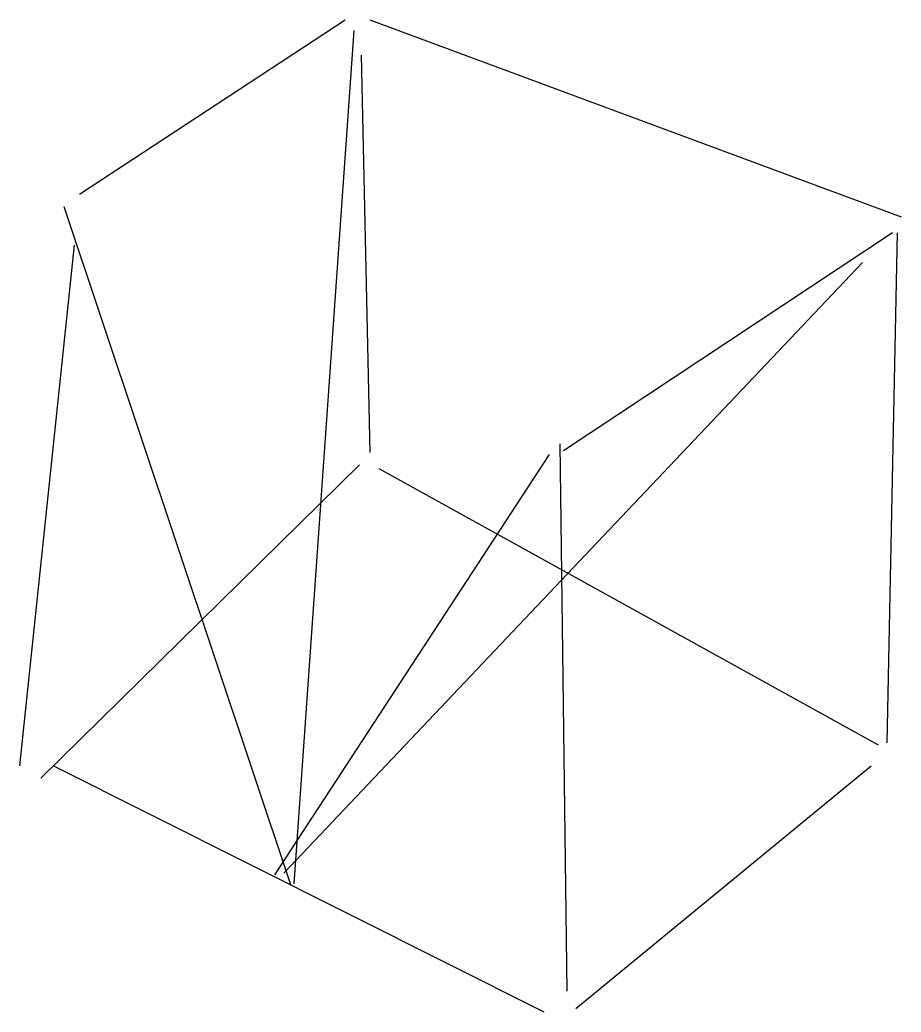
# Model space of a CAD drawing. Header units: metres. Extents: x -185 to 122, y -177 to 169.
import ezdxf

# ---------------------------------------------------------------- set-up
doc = ezdxf.new("R2010")
doc.units = ezdxf.units.M

msp = doc.modelspace()

# ---------------------------------------------------------------- linework, layer by layer
at = {"color": 0, "linetype": 'CONTINUOUS'}
for p, q in [((-163.917587, 107.84858), (-71.388407, 168.513407)), ((-62.809543, 168.513407), (122.248817, 99.882492)), ((-89.158912, -132.359621), (-68.324527, 164.836751)), ((-65.873423, 156.257886), (-62.809543, 17.770505)), ((-169.432571, 103.559148), (-90.384464, -132.972397)), ((119.184937, 94.367508), (4.59582, 18.383281)), ((117.346609, -83.337539), (121.023265, 94.367508)), ((-184.751972, -91.303628), (-165.755915, 90.078076)), ((-92.835568, -128.682965), (108.767744, 83.950315)), ((3.370268, 20.834385), (5.821372, -169.738959)), ((-95.899448, -129.295741), (-0.306388, 17.157729)), ((-177.398659, -95.59306), (-66.486199, 13.481073)), ((-59.745662, 12.255521), (114.282729, -83.950315)), ((-2.144716, -177.092271), (-173.109227, -91.303628)), ((8.885252, -175.866719), (111.831625, -91.303628))]:
    msp.add_line(p, q, dxfattribs=at)

doc.saveas('drawing.dxf')
